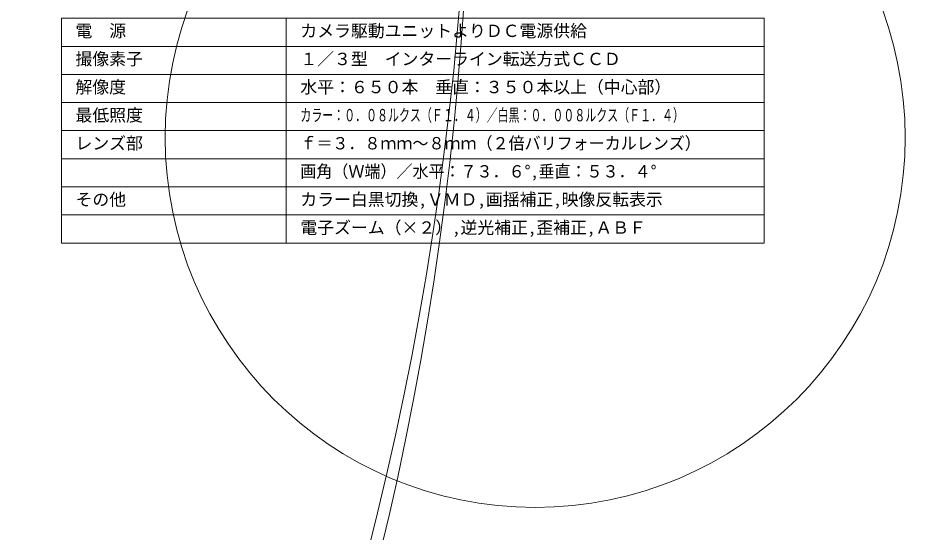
# Model space of a CAD drawing. Units: millimetres, scale not verified. Extents: x -1150 to 236, y -547 to 614.
# Drawn here: x -70.2 to 91.6, y -108 to -16.5 of the extents above; entities that cross this region are included whole.
import ezdxf
from ezdxf.enums import TextEntityAlignment as Align

# ---------------------------------------------------------------- set-up
doc = ezdxf.new("R2010")
doc.units = ezdxf.units.MM
doc.header["$LTSCALE"] = 0.125
doc.layers.add('0-2_MOJI1', color=7, linetype='Continuous')
doc.layers.add('0-3_WAKU', color=1, linetype='Continuous', lineweight=18)
doc.layers.add('0-4_GAIKEI', color=1, linetype='Continuous', lineweight=18)
doc.styles.add('ＭＳ ゴシック', font='')
doc.styles.get('ＭＳ ゴシック').set_extended_font_data('MS Gothic')

msp = doc.modelspace()

# ---------------------------------------------------------------- linework, layer by layer
at = {"layer": '0-3_WAKU', "color": 4}
for p, q in [((-62.5013, -16.4941), (-62.5013, -56.4941)), ((62.4987, -16.4941), (-62.5013, -16.4941)), ((-22.5013, -56.4941), (-22.5013, -16.4941)), ((62.4987, -56.4941), (62.4987, -16.4941)), ((-62.5013, -56.4941), (62.4987, -56.4941))]:
    msp.add_line(p, q, dxfattribs=at)
at = {"layer": '0-3_WAKU'}
for p, q in [((62.4987, -21.4941), (-62.5013, -21.4941)), ((-62.5013, -26.4941), (62.4987, -26.4941)), ((-62.5013, -31.4941), (62.4987, -31.4941)), ((-62.5013, -36.4941), (62.4987, -36.4941)), ((-62.5013, -41.4941), (62.4987, -41.4941)), ((-62.5013, -46.4941), (62.4987, -46.4941)), ((-62.5013, -51.4941), (62.4987, -51.4941))]:
    msp.add_line(p, q, dxfattribs=at)
at = {"layer": '0-4_GAIKEI'}
for centre, radius in [((-570.0942, 33.574), 580.3658), ((-555.4943, 22.7969), 565.7648), ((-32.1486, -227.5218), 268.1278), ((-10.9583, -110.2936), 149.1148), ((21.7696, -37.7129), 65.8138)]:
    msp.add_circle(centre, radius, dxfattribs=at)

# ---------------------------------------------------------------- texts
at = {"layer": '0-2_MOJI1', "style": 'ＭＳ ゴシック'}
for s, p in [('電\u3000源', (-60.0013, -20.4941)), ('カメラ駆動ユニットよりＤＣ電源供給', (-20.0013, -20.4941)), ('撮像素子', (-60.0013, -25.4941)), ('１／３型\u3000インターライン転送方式ＣＣＤ', (-20.0013, -25.4941)), ('解像度', (-60.0013, -30.4941)), ('水平：６５０本\u3000垂直：３５０本以上（中心部）', (-20.0013, -30.4941)), ('最低照度', (-60.0013, -35.4941)), ('レンズ部', (-60.0013, -40.4941)), ('その他', (-60.0013, -50.4941)), ('カラー白黒切換,ＶＭＤ,画揺補正,映像反転表示', (-20.0013, -50.4941)), ('電子ズーム（×２）,逆光補正,歪補正,ＡＢＦ', (-20.0013, -55.4941))]:
    msp.add_text(s, height=2.199, dxfattribs=at).set_placement(p, align=Align.BOTTOM_LEFT)
for s, width, p in [('カラー：０．０８ルクス（Ｆ１．４）／白黒：０．００８ルクス（Ｆ１．４）', 0.65, (-20.0013, -35.4941)), ('ｆ＝３．８ｍｍ～８ｍｍ（２倍バリフォーカルレンズ）', 0.95, (-20.0013, -40.4941)), ('画角（Ｗ端）／水平：７３．６°,垂直：５３．４°', 0.95, (-20.0013, -45.4941))]:
    msp.add_text(s, height=2.199, dxfattribs=dict(at, width=width)).set_placement(p, align=Align.BOTTOM_LEFT)

doc.saveas('drawing.dxf')
